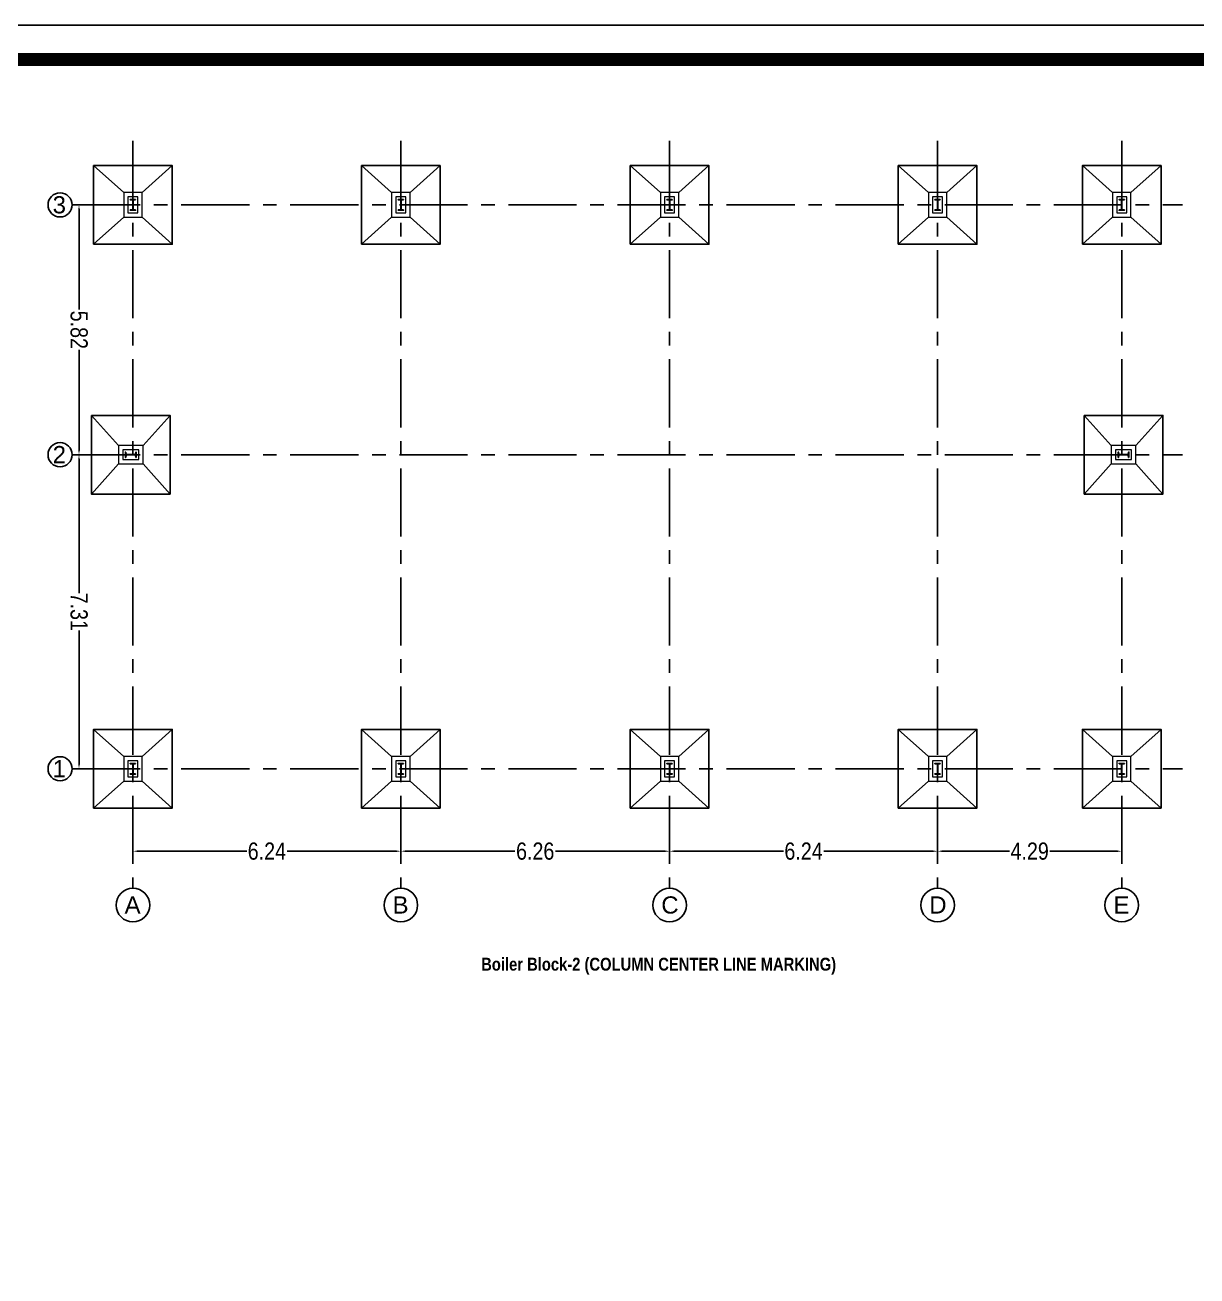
# Model space of a CAD drawing. Header units: metres. Extents: x -941 to 1333, y -28 to 1490.
# Drawn here: x 851.44 to 878.73, y 397.65 to 426.77 of the extents above; entities that cross this region are included whole.
import ezdxf

# ---------------------------------------------------------------- set-up
doc = ezdxf.new("R2010")
doc.units = ezdxf.units.M
doc.linetypes.add('CENTER', pattern=[50.8, 31.75, -6.35, 6.35, -6.35])
doc.layers.add('0 @ 1', color=7, linetype='Continuous')
doc.layers.add('window', color=3, linetype='Continuous')
doc.styles.add('Annotative', font='arial.ttf')
doc.styles.add('DIM', font='swissc.ttf')
doc.styles.add('style2', font='swisscb.ttf')
doc.dimstyles.new('Din', dxfattribs={"dimscale": 0, "dimtxt": 0.9, "dimasz": 0.1, "dimexe": 0.15, "dimexo": 0.15, "dimgap": 0.03, "dimtad": 0, "dimzin": 0, "dimdsep": 46, "dimtxsty": 'DIM', "dimblk": 'ARCHTICK', "dimcen": 0.09, "dimdle": 0.15, "dimse1": 1, "dimse2": 1, "dimclrd": 256, "dimclre": 256, "dimclrt": 7, "dimadec": 0, "dimazin": 3, "dimtfac": 1, "dimtofl": 0, "dimtmove": 1, "dimatfit": 3, "dimfxl": 0, "dimtolj": 1, "dimtzin": 0, "dimarcsym": 0})

# ---------------------------------------------------------------- blocks, each defined once
blk = doc.blocks.new('*D722')
at = {"lineweight": -2, "ltscale": 0.05}
for p, q in [((854.049, 407.536), (856.6, 407.536)), ((860.089, 407.536), (857.539, 407.536))]:
    blk.add_line(p, q, dxfattribs=at)
at = {"ltscale": 0.05}
for points in [[(854.049, 407.553), (854.049, 407.52), (853.949, 407.536)], [(860.089, 407.553), (860.089, 407.52), (860.189, 407.536)]]:
    blk.add_solid(points, dxfattribs=at)
at = {"layer": 'Defpoints', "color": 0, "ltscale": 0.05}
for p in [(853.949, 408.15), (860.189, 408.15), (860.189, 407.536)]:
    blk.add_point(p, dxfattribs=at)
at = {"color": 7, "ltscale": 0.05, "insert": (857.069, 407.536), "char_height": 0.4, "attachment_point": 5, "style": 'DIM'}
blk.add_mtext('\\A1;6.24', dxfattribs=at)
blk = doc.blocks.new('*D723')
at = {"lineweight": -2, "ltscale": 0.05}
for p, q in [((860.289, 407.536), (862.847, 407.536)), ((866.347, 407.536), (863.789, 407.536))]:
    blk.add_line(p, q, dxfattribs=at)
at = {"ltscale": 0.05}
for points in [[(860.289, 407.553), (860.289, 407.52), (860.189, 407.536)], [(866.347, 407.553), (866.347, 407.52), (866.447, 407.536)]]:
    blk.add_solid(points, dxfattribs=at)
at = {"layer": 'Defpoints', "color": 0, "ltscale": 0.05}
for p in [(860.189, 408.15), (866.447, 407.536), (866.447, 407.536)]:
    blk.add_point(p, dxfattribs=at)
at = {"color": 7, "ltscale": 0.05, "insert": (863.318, 407.536), "char_height": 0.4, "attachment_point": 5, "style": 'DIM'}
blk.add_mtext('\\A1;6.26', dxfattribs=at)
blk = doc.blocks.new('*D724')
at = {"lineweight": -2, "ltscale": 0.05}
for p, q in [((866.547, 407.536), (869.098, 407.536)), ((872.588, 407.536), (870.037, 407.536))]:
    blk.add_line(p, q, dxfattribs=at)
at = {"ltscale": 0.05}
for points in [[(866.547, 407.553), (866.547, 407.52), (866.447, 407.536)], [(872.588, 407.553), (872.588, 407.52), (872.688, 407.536)]]:
    blk.add_solid(points, dxfattribs=at)
at = {"layer": 'Defpoints', "color": 0, "ltscale": 0.05}
for p in [(866.447, 407.536), (872.688, 407.536), (872.688, 407.536)]:
    blk.add_point(p, dxfattribs=at)
at = {"color": 7, "ltscale": 0.05, "insert": (869.567, 407.536), "char_height": 0.4, "attachment_point": 5, "style": 'DIM'}
blk.add_mtext('\\A1;6.24', dxfattribs=at)
blk = doc.blocks.new('*D725')
at = {"lineweight": -2, "ltscale": 0.05}
for p, q in [((872.788, 407.536), (874.36, 407.536)), ((876.878, 407.536), (875.306, 407.536))]:
    blk.add_line(p, q, dxfattribs=at)
at = {"ltscale": 0.05}
for points in [[(872.788, 407.553), (872.788, 407.52), (872.688, 407.536)], [(876.878, 407.553), (876.878, 407.52), (876.978, 407.536)]]:
    blk.add_solid(points, dxfattribs=at)
at = {"layer": 'Defpoints', "color": 0, "ltscale": 0.05}
for p in [(872.688, 407.536), (876.978, 407.536), (876.978, 407.536)]:
    blk.add_point(p, dxfattribs=at)
at = {"color": 7, "ltscale": 0.05, "insert": (874.833, 407.536), "char_height": 0.4, "attachment_point": 5, "style": 'DIM'}
blk.add_mtext('\\A1;4.29', dxfattribs=at)
blk = doc.blocks.new('*D757')
at = {"lineweight": -2, "ltscale": 0.05}
for p, q in [((852.694, 416.665), (852.694, 413.544)), ((852.694, 409.555), (852.694, 412.677))]:
    blk.add_line(p, q, dxfattribs=at)
at = {"ltscale": 0.05}
for points in [[(852.677, 416.665), (852.71, 416.665), (852.694, 416.765)], [(852.677, 409.555), (852.71, 409.555), (852.694, 409.455)]]:
    blk.add_solid(points, dxfattribs=at)
at = {"layer": 'Defpoints', "color": 0, "ltscale": 0.05}
for p in [(852.694, 416.765), (853.034, 416.765), (853.034, 409.455)]:
    blk.add_point(p, dxfattribs=at)
at = {"color": 7, "ltscale": 0.05, "insert": (852.694, 413.11), "char_height": 0.4, "attachment_point": 5, "rotation": 270, "style": 'DIM'}
blk.add_mtext('\\A1;7.31', dxfattribs=at)
blk = doc.blocks.new('*D758')
at = {"lineweight": -2, "ltscale": 0.05}
for p, q in [((852.694, 422.481), (852.694, 420.143)), ((852.694, 416.865), (852.694, 419.204))]:
    blk.add_line(p, q, dxfattribs=at)
at = {"ltscale": 0.05}
for points in [[(852.677, 422.481), (852.71, 422.481), (852.694, 422.581)], [(852.677, 416.865), (852.71, 416.865), (852.694, 416.765)]]:
    blk.add_solid(points, dxfattribs=at)
at = {"layer": 'Defpoints', "color": 0, "ltscale": 0.05}
for p in [(852.694, 422.581), (852.694, 422.581), (853.034, 416.765)]:
    blk.add_point(p, dxfattribs=at)
at = {"color": 7, "ltscale": 0.05, "insert": (852.694, 419.673), "char_height": 0.4, "attachment_point": 5, "rotation": 270, "style": 'DIM'}
blk.add_mtext('\\A1;5.82', dxfattribs=at)

msp = doc.modelspace()

# ---------------------------------------------------------------- linework, layer by layer
at = {"linetype": 'Continuous', "ltscale": 0.01}
for p, q in [((853.73424, 422.86846), (853.0338, 423.496)), ((854.16336, 422.86846), (854.8638, 423.496)), ((859.97494, 422.86846), (859.27449, 423.496)), ((860.40405, 422.86846), (861.10449, 423.496)), ((866.23259, 422.86846), (865.53214, 423.496)), ((866.6617, 422.86846), (867.36214, 423.496)), ((872.47328, 422.86846), (871.77283, 423.496)), ((872.90239, 422.86846), (873.60283, 423.496)), ((876.76358, 422.86846), (876.06313, 423.496)), ((877.19269, 422.86846), (877.89313, 423.496)), ((853.73424, 422.29354), (853.0338, 421.666)), ((854.16336, 422.29354), (854.8638, 421.666)), ((859.97494, 422.29354), (859.27449, 421.666)), ((860.40405, 422.29354), (861.10449, 421.666)), ((866.23259, 422.29354), (865.53214, 421.666)), ((866.6617, 422.29354), (867.36214, 421.666)), ((872.47328, 422.29354), (871.77283, 421.666)), ((872.90239, 422.29354), (873.60283, 421.666)), ((876.76358, 422.29354), (876.06313, 421.666)), ((877.19269, 422.29354), (877.89313, 421.666)), ((853.61246, 416.97975), (852.98492, 417.68019)), ((854.18738, 416.97975), (854.81492, 417.68019)), ((876.73234, 416.97974), (876.10479, 417.68018)), ((877.30725, 416.97974), (877.93479, 417.68018)), ((853.61246, 416.55064), (852.98492, 415.85019)), ((854.18738, 416.55064), (854.81492, 415.85019)), ((876.73234, 416.55063), (876.10479, 415.85018)), ((877.30725, 416.55063), (877.93479, 415.85018)), ((853.73424, 409.74265), (853.0338, 410.3702)), ((854.16336, 409.74265), (854.8638, 410.3702)), ((859.97494, 409.74265), (859.27449, 410.3702)), ((860.40405, 409.74265), (861.10449, 410.3702)), ((866.23259, 409.74265), (865.53214, 410.3702)), ((866.6617, 409.74265), (867.36214, 410.3702)), ((872.47328, 409.74265), (871.77283, 410.3702)), ((872.90239, 409.74265), (873.60283, 410.3702)), ((876.76358, 409.74265), (876.06313, 410.3702)), ((877.19269, 409.74265), (877.89313, 410.3702)), ((853.73424, 409.16774), (853.0338, 408.5402)), ((854.16336, 409.16774), (854.8638, 408.5402)), ((859.97494, 409.16774), (859.27449, 408.5402)), ((860.40405, 409.16774), (861.10449, 408.5402)), ((866.23259, 409.16774), (865.53214, 408.5402)), ((866.6617, 409.16774), (867.36214, 408.5402)), ((872.47328, 409.16774), (871.77283, 408.5402)), ((872.90239, 409.16774), (873.60283, 408.5402)), ((876.76358, 409.16774), (876.06313, 408.5402)), ((877.19269, 409.16774), (877.89313, 408.5402))]:
    msp.add_line(p, q, dxfattribs=at)
msp.add_lwpolyline([(825.18616, 426.76802), (943.78891, 426.76789), (943.78891, 342.87839), (825.18616, 342.87851)], close=True)
at = {"const_width": 0.3036}
msp.add_lwpolyline([(825.99074, 343.6831), (942.98433, 343.68297), (942.98433, 425.96331), (825.99074, 425.96343)], close=True, dxfattribs=at)
at = {"linetype": 'CENTER', "ltscale": 0.05}
for points in [[(853.9488, 424.06846), (853.9488, 406.67321)], [(860.18949, 424.06846), (860.18949, 406.67321)], [(866.44714, 424.06846), (866.44714, 406.67321)], [(872.68783, 424.06846), (872.68783, 406.67321)], [(876.97813, 424.06846), (876.97813, 406.67321)], [(852.53424, 422.581), (878.39269, 422.581)], [(852.53424, 416.76519), (878.39269, 416.76519)], [(852.53424, 409.4552), (878.39269, 409.4552)]]:
    msp.add_lwpolyline(points, dxfattribs=at)
at = {"ltscale": 0.05}
for points in [[(853.0338, 421.666), (854.8638, 421.666), (854.8638, 423.496), (853.0338, 423.496)], [(859.27449, 421.666), (861.10449, 421.666), (861.10449, 423.496), (859.27449, 423.496)], [(865.53214, 421.666), (867.36214, 421.666), (867.36214, 423.496), (865.53214, 423.496)], [(871.77283, 421.666), (873.60283, 421.666), (873.60283, 423.496), (871.77283, 423.496)], [(876.06313, 421.666), (877.89313, 421.666), (877.89313, 423.496), (876.06313, 423.496)], [(852.98492, 417.68019), (852.98492, 415.85019), (854.81492, 415.85019), (854.81492, 417.68019)], [(876.10479, 417.68018), (876.10479, 415.85018), (877.93479, 415.85018), (877.93479, 417.68018)], [(853.0338, 408.5402), (854.8638, 408.5402), (854.8638, 410.3702), (853.0338, 410.3702)], [(859.27449, 408.5402), (861.10449, 408.5402), (861.10449, 410.3702), (859.27449, 410.3702)], [(865.53214, 408.5402), (867.36214, 408.5402), (867.36214, 410.3702), (865.53214, 410.3702)], [(871.77283, 408.5402), (873.60283, 408.5402), (873.60283, 410.3702), (871.77283, 410.3702)], [(876.06313, 408.5402), (877.89313, 408.5402), (877.89313, 410.3702), (876.06313, 410.3702)]]:
    msp.add_lwpolyline(points, close=True, dxfattribs=at)
at = {"lineweight": 18}
for points in [[(854.16336, 422.29354), (854.16336, 422.86846), (853.73424, 422.86846), (853.73424, 422.29354)], [(860.40405, 422.29354), (860.40405, 422.86846), (859.97494, 422.86846), (859.97494, 422.29354)], [(866.6617, 422.29354), (866.6617, 422.86846), (866.23259, 422.86846), (866.23259, 422.29354)], [(872.90239, 422.29354), (872.90239, 422.86846), (872.47328, 422.86846), (872.47328, 422.29354)], [(877.19269, 422.29354), (877.19269, 422.86846), (876.76358, 422.86846), (876.76358, 422.29354)], [(853.83424, 422.76846), (853.83424, 422.39354), (854.06336, 422.39354), (854.06336, 422.76846)], [(860.07494, 422.76846), (860.07494, 422.39354), (860.30405, 422.39354), (860.30405, 422.76846)], [(866.33259, 422.76846), (866.33259, 422.39354), (866.5617, 422.39354), (866.5617, 422.76846)], [(872.57328, 422.76846), (872.57328, 422.39354), (872.80239, 422.39354), (872.80239, 422.76846)], [(876.86358, 422.76846), (876.86358, 422.39354), (877.09269, 422.39354), (877.09269, 422.76846)], [(853.61246, 416.55064), (854.18738, 416.55064), (854.18738, 416.97975), (853.61246, 416.97975)], [(854.08738, 416.87975), (853.71246, 416.87975), (853.71246, 416.65064), (854.08738, 416.65064)], [(876.73234, 416.55063), (877.30725, 416.55063), (877.30725, 416.97974), (876.73234, 416.97974)], [(877.20725, 416.87974), (876.83234, 416.87974), (876.83234, 416.65063), (877.20725, 416.65063)], [(854.16336, 409.16774), (854.16336, 409.74265), (853.73424, 409.74265), (853.73424, 409.16774)], [(860.40405, 409.16774), (860.40405, 409.74265), (859.97494, 409.74265), (859.97494, 409.16774)], [(866.6617, 409.16774), (866.6617, 409.74265), (866.23259, 409.74265), (866.23259, 409.16774)], [(872.90239, 409.16774), (872.90239, 409.74265), (872.47328, 409.74265), (872.47328, 409.16774)], [(877.19269, 409.16774), (877.19269, 409.74265), (876.76358, 409.74265), (876.76358, 409.16774)], [(853.83424, 409.64265), (853.83424, 409.26774), (854.06336, 409.26774), (854.06336, 409.64265)], [(860.07494, 409.64265), (860.07494, 409.26774), (860.30405, 409.26774), (860.30405, 409.64265)], [(866.33259, 409.64265), (866.33259, 409.26774), (866.5617, 409.26774), (866.5617, 409.64265)], [(872.57328, 409.64265), (872.57328, 409.26774), (872.80239, 409.26774), (872.80239, 409.64265)], [(876.86358, 409.64265), (876.86358, 409.26774), (877.09269, 409.26774), (877.09269, 409.64265)]]:
    msp.add_lwpolyline(points, close=True, dxfattribs=at)
for points in [[(854.0113, 422.706), (853.8863, 422.706), (853.8863, 422.70324, 0.41421356), (853.8928, 422.69674), (853.93235, 422.69118, -0.41421356), (853.94535, 422.67818), (853.94535, 422.48382, -0.41421356), (853.93235, 422.47082), (853.8928, 422.46526, 0.41421356), (853.8863, 422.45876), (853.8863, 422.456), (854.0113, 422.456), (854.0113, 422.45876, 0.41421356), (854.0048, 422.46526), (853.96525, 422.47082, -0.41421356), (853.95225, 422.48382), (853.95225, 422.67818, -0.41421356), (853.96525, 422.69118), (854.0048, 422.69674, 0.41421356), (854.0113, 422.70324)], [(860.25199, 422.706), (860.12699, 422.706), (860.12699, 422.70324, 0.41421356), (860.13349, 422.69674), (860.17304, 422.69118, -0.41421356), (860.18604, 422.67818), (860.18604, 422.48382, -0.41421356), (860.17304, 422.47082), (860.13349, 422.46526, 0.41421356), (860.12699, 422.45876), (860.12699, 422.456), (860.25199, 422.456), (860.25199, 422.45876, 0.41421356), (860.24549, 422.46526), (860.20594, 422.47082, -0.41421356), (860.19294, 422.48382), (860.19294, 422.67818, -0.41421356), (860.20594, 422.69118), (860.24549, 422.69674, 0.41421356), (860.25199, 422.70324)], [(866.50964, 422.706), (866.38464, 422.706), (866.38464, 422.70324, 0.41421356), (866.39114, 422.69674), (866.43069, 422.69118, -0.41421356), (866.44369, 422.67818), (866.44369, 422.48382, -0.41421356), (866.43069, 422.47082), (866.39114, 422.46526, 0.41421356), (866.38464, 422.45876), (866.38464, 422.456), (866.50964, 422.456), (866.50964, 422.45876, 0.41421356), (866.50314, 422.46526), (866.46359, 422.47082, -0.41421356), (866.45059, 422.48382), (866.45059, 422.67818, -0.41421356), (866.46359, 422.69118), (866.50314, 422.69674, 0.41421356), (866.50964, 422.70324)], [(872.75033, 422.706), (872.62533, 422.706), (872.62533, 422.70324, 0.41421356), (872.63183, 422.69674), (872.67138, 422.69118, -0.41421356), (872.68438, 422.67818), (872.68438, 422.48382, -0.41421356), (872.67138, 422.47082), (872.63183, 422.46526, 0.41421356), (872.62533, 422.45876), (872.62533, 422.456), (872.75033, 422.456), (872.75033, 422.45876, 0.41421356), (872.74383, 422.46526), (872.70428, 422.47082, -0.41421356), (872.69128, 422.48382), (872.69128, 422.67818, -0.41421356), (872.70428, 422.69118), (872.74383, 422.69674, 0.41421356), (872.75033, 422.70324)], [(877.04063, 422.706), (876.91563, 422.706), (876.91563, 422.70324, 0.41421356), (876.92213, 422.69674), (876.96168, 422.69118, -0.41421356), (876.97468, 422.67818), (876.97468, 422.48382, -0.41421356), (876.96168, 422.47082), (876.92213, 422.46526, 0.41421356), (876.91563, 422.45876), (876.91563, 422.456), (877.04063, 422.456), (877.04063, 422.45876, 0.41421356), (877.03413, 422.46526), (876.99458, 422.47082, -0.41421356), (876.98158, 422.48382), (876.98158, 422.67818, -0.41421356), (876.99458, 422.69118), (877.03413, 422.69674, 0.41421356), (877.04063, 422.70324)], [(854.02492, 416.70269), (854.02492, 416.82769), (854.02216, 416.82769, 0.41421356), (854.01566, 416.82119), (854.0101, 416.78164, -0.41421356), (853.9971, 416.76864), (853.80274, 416.76864, -0.41421356), (853.78974, 416.78164), (853.78418, 416.82119, 0.41421356), (853.77768, 416.82769), (853.77492, 416.82769), (853.77492, 416.70269), (853.77768, 416.70269, 0.41421356), (853.78418, 416.70919), (853.78974, 416.74874, -0.41421356), (853.80274, 416.76174), (853.9971, 416.76174, -0.41421356), (854.0101, 416.74874), (854.01566, 416.70919, 0.41421356), (854.02216, 416.70269)], [(877.14479, 416.70268), (877.14479, 416.82768), (877.14203, 416.82768, 0.41421356), (877.13553, 416.82118), (877.12997, 416.78163, -0.41421356), (877.11697, 416.76863), (876.92261, 416.76863, -0.41421356), (876.90961, 416.78163), (876.90406, 416.82118, 0.41421356), (876.89756, 416.82768), (876.89479, 416.82768), (876.89479, 416.70268), (876.89756, 416.70268, 0.41421356), (876.90406, 416.70918), (876.90961, 416.74873, -0.41421356), (876.92261, 416.76173), (877.11697, 416.76173, -0.41421356), (877.12997, 416.74873), (877.13553, 416.70918, 0.41421356), (877.14203, 416.70268)], [(854.0113, 409.5802), (853.8863, 409.5802), (853.8863, 409.57743, 0.41421356), (853.8928, 409.57093), (853.93235, 409.56538, -0.41421356), (853.94535, 409.55238), (853.94535, 409.35802, -0.41421356), (853.93235, 409.34502), (853.8928, 409.33946, 0.41421356), (853.8863, 409.33296), (853.8863, 409.3302), (854.0113, 409.3302), (854.0113, 409.33296, 0.41421356), (854.0048, 409.33946), (853.96525, 409.34502, -0.41421356), (853.95225, 409.35802), (853.95225, 409.55238, -0.41421356), (853.96525, 409.56538), (854.0048, 409.57093, 0.41421356), (854.0113, 409.57743)], [(860.25199, 409.5802), (860.12699, 409.5802), (860.12699, 409.57743, 0.41421356), (860.13349, 409.57093), (860.17304, 409.56538, -0.41421356), (860.18604, 409.55238), (860.18604, 409.35802, -0.41421356), (860.17304, 409.34502), (860.13349, 409.33946, 0.41421356), (860.12699, 409.33296), (860.12699, 409.3302), (860.25199, 409.3302), (860.25199, 409.33296, 0.41421356), (860.24549, 409.33946), (860.20594, 409.34502, -0.41421356), (860.19294, 409.35802), (860.19294, 409.55238, -0.41421356), (860.20594, 409.56538), (860.24549, 409.57093, 0.41421356), (860.25199, 409.57743)], [(866.50964, 409.5802), (866.38464, 409.5802), (866.38464, 409.57743, 0.41421356), (866.39114, 409.57093), (866.43069, 409.56538, -0.41421356), (866.44369, 409.55238), (866.44369, 409.35802, -0.41421356), (866.43069, 409.34502), (866.39114, 409.33946, 0.41421356), (866.38464, 409.33296), (866.38464, 409.3302), (866.50964, 409.3302), (866.50964, 409.33296, 0.41421356), (866.50314, 409.33946), (866.46359, 409.34502, -0.41421356), (866.45059, 409.35802), (866.45059, 409.55238, -0.41421356), (866.46359, 409.56538), (866.50314, 409.57093, 0.41421356), (866.50964, 409.57743)], [(872.75033, 409.5802), (872.62533, 409.5802), (872.62533, 409.57743, 0.41421356), (872.63183, 409.57093), (872.67138, 409.56538, -0.41421356), (872.68438, 409.55238), (872.68438, 409.35802, -0.41421356), (872.67138, 409.34502), (872.63183, 409.33946, 0.41421356), (872.62533, 409.33296), (872.62533, 409.3302), (872.75033, 409.3302), (872.75033, 409.33296, 0.41421356), (872.74383, 409.33946), (872.70428, 409.34502, -0.41421356), (872.69128, 409.35802), (872.69128, 409.55238, -0.41421356), (872.70428, 409.56538), (872.74383, 409.57093, 0.41421356), (872.75033, 409.57743)], [(877.04063, 409.5802), (876.91563, 409.5802), (876.91563, 409.57743, 0.41421356), (876.92213, 409.57093), (876.96168, 409.56538, -0.41421356), (876.97468, 409.55238), (876.97468, 409.35802, -0.41421356), (876.96168, 409.34502), (876.92213, 409.33946, 0.41421356), (876.91563, 409.33296), (876.91563, 409.3302), (877.04063, 409.3302), (877.04063, 409.33296, 0.41421356), (877.03413, 409.33946), (876.99458, 409.34502, -0.41421356), (876.98158, 409.35802), (876.98158, 409.55238, -0.41421356), (876.99458, 409.56538), (877.03413, 409.57093, 0.41421356), (877.04063, 409.57743)]]:
    msp.add_lwpolyline(points, format="xyb", close=True)
at = {"ltscale": 0.05}
for centre, radius in [((852.25313, 422.581), 0.28111), ((852.25313, 416.76519), 0.28111), ((852.25313, 409.4552), 0.28111), ((853.9488, 406.28209), 0.39112), ((860.18949, 406.28209), 0.39112), ((866.44714, 406.28209), 0.39112), ((872.68783, 406.28209), 0.39112), ((876.97813, 406.28209), 0.39112)]:
    msp.add_circle(centre, radius, dxfattribs=at)
at = {"layer": 'window'}
msp.add_lwpolyline([(825.18616, 342.87839), (825.18616, 426.76814), (943.78891, 426.76814), (943.78891, 342.87839)], close=True, dxfattribs=at)

# ---------------------------------------------------------------- texts
at = {"insert": (862.06006, 404.66572), "char_height": 0.3, "attachment_point": 7, "style": 'style2'}
msp.add_mtext('Boiler Block-2 (COLUMN CENTER LINE MARKING)', dxfattribs=at)
at = {"layer": '0 @ 1', "ltscale": 0.05, "style": 'Annotative'}
for s, p in [('3', (852.07994, 422.38379)), ('2', (852.07994, 416.56798)), ('1', (852.07994, 409.25799)), ('A', (853.75567, 406.08513)), ('B', (859.99636, 406.08513)), ('C', (866.25401, 406.08513)), ('D', (872.4947, 406.08513)), ('E', (876.785, 406.08513))]:
    msp.add_text(s, height=0.4, dxfattribs=at).set_placement(p)

# ---------------------------------------------------------------- dimensions: what is measured, and where the dimension line sits
at = {"ltscale": 0.05}
dim = msp.add_linear_dim(base=(852.69373, 422.581), p1=(853.0338, 416.76519), p2=(852.69373, 422.581), angle=270, dimstyle='Din', override={"dimscale": 1, "dimtxt": 0.4, "dimpost": '\\X', "dimsah": 1}, dxfattribs=at)
dim.commit()
dim.dimension.update_dxf_attribs({"geometry": '*D758', "text_midpoint": (852.69373, 419.6731), "text_rotation": 270})
dim = msp.add_aligned_dim(p1=(853.0338, 409.4552), p2=(853.0338, 416.76519), distance=0.34007, dimstyle='Din', override={"dimscale": 1, "dimtxt": 0.4, "dimpost": '\\X', "dimsah": 1}, dxfattribs=at)
dim.commit()
dim.dimension.update_dxf_attribs({"geometry": '*D757', "text_midpoint": (852.69373, 413.11019), "text_rotation": 270})
dim = msp.add_aligned_dim(p1=(853.9488, 408.1502), p2=(860.18949, 408.1502), distance=-0.6138, dimstyle='Din', override={"dimscale": 1, "dimtxt": 0.4, "dimpost": '\\X', "dimsah": 1}, dxfattribs=at)
dim.commit()
dim.dimension.update_dxf_attribs({"geometry": '*D722', "text_midpoint": (857.06915, 407.5364)})
for base, p1, p2, picture, middle in [((866.44714, 407.5364), (860.18949, 408.1502), (866.44714, 407.5364), '*D723', (863.31832, 407.5364)), ((872.68783, 407.5364), (866.44714, 407.5364), (872.68783, 407.5364), '*D724', (869.56749, 407.5364)), ((876.97813, 407.5364), (872.68783, 407.5364), (876.97813, 407.5364), '*D725', (874.83298, 407.5364))]:
    dim = msp.add_linear_dim(base=base, p1=p1, p2=p2, angle=180, dimstyle='Din', override={"dimscale": 1, "dimtxt": 0.4, "dimpost": '\\X', "dimsah": 1}, dxfattribs=at)
    dim.commit()
    dim.dimension.update_dxf_attribs({"geometry": picture, "text_midpoint": middle})

doc.saveas('drawing.dxf')
